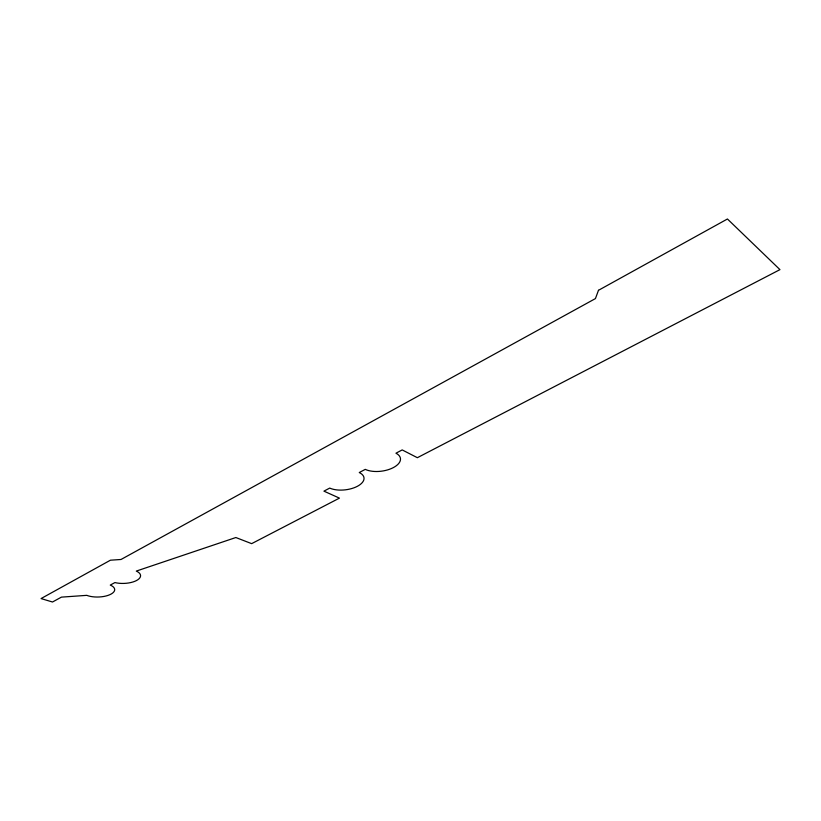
<?xml version="1.0" encoding="UTF-8"?>
<svg xmlns="http://www.w3.org/2000/svg" width="821" height="821" viewBox="0 0 821 821"><rect width="100%" height="100%" fill="white"/><g stroke="black" fill="none" stroke-linecap="round" stroke-linejoin="round"><path stroke-width="1.23" d="M598.478 290.306L595.43 298.587L121.015 559.481L110.435 560.199L41.05 598.571L52.503 602.009L61.421 597.134L86.78 595.348A16.358 6.866 -2.1 0 0 109.727 594.743A16.358 6.866 -2.1 0 0 110.26 585.086L114.93 582.571A16.574 7.112 -2.5 0 0 136.604 580.488A16.574 7.112 -2.5 0 0 136.276 571.088L235.853 537.529L251.647 543.646L339.432 498.121L323.926 491.143L329.724 488.085A19.796 9.636 -7 0 0 357.371 486.309A19.796 9.636 -7 0 0 359.259 472.537L365.273 469.366A20.176 10.006 -7.9 0 0 393.351 467.601A20.176 10.006 -7.9 0 0 395.948 453.213L402.198 449.918L417.366 457.697L779.95 269.637L727.437 218.991L598.478 290.306"/></g></svg>
